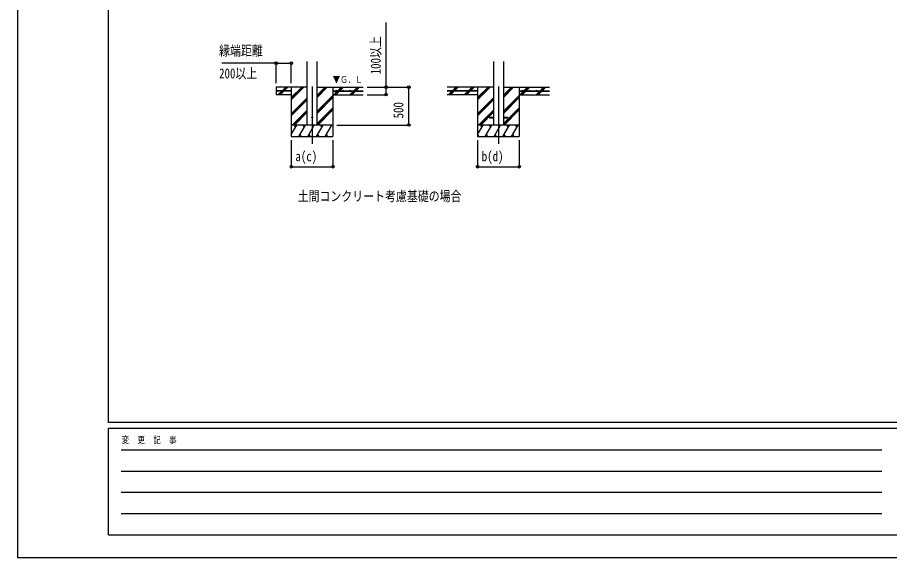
# Model space of a CAD drawing. Units: millimetres, scale not verified. Extents: x -16820 to 16820, y -11880 to 11880.
# Drawn here: x -16820 to -5317, y -11880 to -4759 of the extents above; entities that cross this region are included whole.
import ezdxf
from ezdxf.enums import TextEntityAlignment as Align

# ---------------------------------------------------------------- set-up
doc = ezdxf.new("R2010")
doc.units = ezdxf.units.MM
doc.header["$LTSCALE"] = 50
for name, color, linetype in [('0-2_USER1', 3, 'Continuous'), ('0-3_YKK_12', 2, 'Continuous'), ('0-4_YKK_13', 4, 'Continuous'), ('0-5_YKK_A1', 4, 'Continuous'), ('0-6_YKK_D', 6, 'Continuous'), ('0-7_YKK_ZWAK', 7, 'Continuous')]:
    doc.layers.add(name, color=color, linetype=linetype)
doc.styles.add('ＭＳ ゴシック', font='')
doc.styles.get('ＭＳ ゴシック').set_extended_font_data('MS Gothic')

msp = doc.modelspace()

# ---------------------------------------------------------------- linework, layer by layer
at = {"layer": '0-3_YKK_12'}
for p, q in [((-12932.92, -5667.79), (-12932.92, -6427)), ((-10475.53, -5667.79), (-10475.53, -6427))]:
    msp.add_line(p, q, dxfattribs=at)
at = {"layer": '0-4_YKK_13'}
for p, q in [((-10595.33, -6072.5), (-10595.33, -6081.5)), ((-10595.33, -6072.5), (-10540.53, -6072.5)), ((-10595.33, -6081.5), (-10540.53, -6081.5)), ((-10410.53, -6072.5), (-10355.73, -6072.5)), ((-10410.53, -6081.5), (-10355.73, -6081.5)), ((-10355.73, -6072.5), (-10355.73, -6081.5))]:
    msp.add_line(p, q, dxfattribs=at)
msp.add_circle((-12932.92, -6077), 5, dxfattribs=at)
at = {"layer": '0-5_YKK_A1'}
for p, q in [((-12997.92, -6177), (-12997.92, -5341.65)), ((-12867.92, -6177), (-12867.92, -5341.65)), ((-10540.53, -5340.65), (-10540.53, -6177)), ((-10410.53, -5340.65), (-10410.53, -6177)), ((-12997.92, -5677), (-13407.92, -5677)), ((-13407.92, -5677), (-13407.92, -5777)), ((-13207.92, -5724.5), (-13407.92, -5724.5)), ((-13207.92, -5729.5), (-13407.92, -5729.5)), ((-13380.05, -5775.6), (-13333.96, -5729.5)), ((-13367.31, -5777), (-13319.81, -5729.5)), ((-13353.17, -5777), (-13305.67, -5729.5)), ((-13328.96, -5724.5), (-13281.46, -5677)), ((-13314.81, -5724.5), (-13267.31, -5677)), ((-13300.67, -5724.5), (-13253.17, -5677)), ((-13207.92, -5677), (-13207.92, -6327)), ((-13207.92, -5843.88), (-13041.04, -5677)), ((-13207.92, -5829.74), (-13055.18, -5677)), ((-13207.92, -5815.6), (-13069.32, -5677)), ((-13207.92, -5724.5), (-13207.92, -5729.5)), ((-12867.92, -5812.25), (-12732.67, -5677)), ((-12867.92, -5798.11), (-12746.81, -5677)), ((-12867.92, -5783.96), (-12760.96, -5677)), ((-12867.92, -5677), (-12257.92, -5677)), ((-12657.92, -5677), (-12657.92, -6327)), ((-12657.92, -5724.5), (-12257.92, -5724.5)), ((-12657.92, -5724.5), (-12657.92, -5729.5)), ((-12657.92, -5729.5), (-12257.92, -5729.5)), ((-12648.82, -5777), (-12601.32, -5729.5)), ((-12634.68, -5777), (-12587.18, -5729.5)), ((-12620.54, -5777), (-12573.04, -5729.5)), ((-12596.32, -5724.5), (-12548.82, -5677)), ((-12582.18, -5724.5), (-12534.68, -5677)), ((-12568.04, -5724.5), (-12520.54, -5677)), ((-12436.69, -5777), (-12389.19, -5729.5)), ((-12422.55, -5777), (-12375.05, -5729.5)), ((-12408.41, -5777), (-12360.91, -5729.5)), ((-12384.19, -5724.5), (-12336.69, -5677)), ((-12370.05, -5724.5), (-12322.55, -5677)), ((-12355.91, -5724.5), (-12308.41, -5677)), ((-10540.53, -5677), (-11150.53, -5677)), ((-10750.53, -5724.5), (-11150.53, -5724.5)), ((-10750.53, -5729.5), (-11150.53, -5729.5)), ((-11136.2, -5777), (-11088.7, -5729.5)), ((-11122.06, -5777), (-11074.56, -5729.5)), ((-11107.92, -5777), (-11060.41, -5729.5)), ((-11083.7, -5724.5), (-11036.2, -5677)), ((-11069.56, -5724.5), (-11067.89, -5722.83)), ((-11064.7, -5719.64), (-11022.06, -5677)), ((-11055.41, -5724.5), (-11007.91, -5677)), ((-10922.66, -5775.6), (-10876.57, -5729.5)), ((-10909.93, -5777), (-10862.43, -5729.5)), ((-10895.78, -5777), (-10848.28, -5729.5)), ((-10871.57, -5724.5), (-10824.07, -5677)), ((-10857.42, -5724.5), (-10809.92, -5677)), ((-10843.28, -5724.5), (-10795.78, -5677)), ((-10750.53, -5677), (-10750.53, -6327)), ((-10750.53, -5843.88), (-10583.65, -5677)), ((-10750.53, -5829.74), (-10597.79, -5677)), ((-10750.53, -5815.6), (-10611.93, -5677)), ((-10750.53, -5724.5), (-10750.53, -5729.5)), ((-10410.53, -5812.25), (-10275.28, -5677)), ((-10410.53, -5798.11), (-10289.42, -5677)), ((-10410.53, -5783.96), (-10303.57, -5677)), ((-10410.53, -5677), (-9800.53, -5677)), ((-10200.53, -5677), (-10200.53, -6327)), ((-10200.53, -5724.5), (-9800.53, -5724.5)), ((-10200.53, -5724.5), (-10200.53, -5729.5)), ((-10200.53, -5729.5), (-9800.53, -5729.5)), ((-10191.44, -5777), (-10143.94, -5729.5)), ((-10177.29, -5777), (-10129.79, -5729.5)), ((-10163.15, -5777), (-10115.65, -5729.5)), ((-10138.93, -5724.5), (-10091.43, -5677)), ((-10124.79, -5724.5), (-10077.29, -5677)), ((-10110.65, -5724.5), (-10063.15, -5677)), ((-9979.3, -5777), (-9931.8, -5729.5)), ((-9965.16, -5777), (-9917.66, -5729.5)), ((-9951.02, -5777), (-9903.52, -5729.5)), ((-9926.8, -5724.5), (-9879.3, -5677)), ((-9912.66, -5724.5), (-9865.16, -5677)), ((-9898.52, -5724.5), (-9851.02, -5677)), ((-13207.92, -5777), (-13407.92, -5777)), ((-13207.92, -6027.73), (-12997.92, -5817.73)), ((-13207.92, -6041.87), (-12997.92, -5831.87)), ((-13207.92, -6056.01), (-12997.92, -5846.01)), ((-12867.92, -5996.09), (-12657.92, -5786.1)), ((-12867.92, -6010.24), (-12657.92, -5800.24)), ((-12867.92, -6024.38), (-12657.92, -5814.38)), ((-12657.92, -5777), (-12257.92, -5777)), ((-10750.53, -5777), (-11150.53, -5777)), ((-10750.53, -6027.73), (-10540.53, -5817.73)), ((-10750.53, -6041.87), (-10540.53, -5831.87)), ((-10750.53, -6056.01), (-10540.53, -5846.01)), ((-10410.53, -5996.09), (-10200.53, -5786.1)), ((-10410.53, -6010.24), (-10200.53, -5800.24)), ((-10410.53, -6024.38), (-10200.53, -5814.38)), ((-10200.53, -5777), (-9800.53, -5777)), ((-13195.06, -6177), (-12997.92, -5979.86)), ((-12867.92, -6158.22), (-12657.92, -5948.23)), ((-12867.92, -6172.37), (-12657.92, -5962.37)), ((-12858.41, -6177), (-12657.92, -5976.51)), ((-10737.67, -6177), (-10540.53, -5979.86)), ((-10410.53, -6158.22), (-10200.53, -5948.23)), ((-10410.53, -6172.37), (-10200.53, -5962.37)), ((-10401.02, -6177), (-10200.53, -5976.51)), ((-13180.92, -6177), (-12997.92, -5994)), ((-13166.78, -6177), (-12997.92, -6008.14)), ((-10723.53, -6177), (-10540.53, -5994)), ((-10709.39, -6177), (-10540.53, -6008.14)), ((-12657.92, -6177), (-13207.92, -6177)), ((-13207.92, -6302.45), (-13135.49, -6177)), ((-13150.49, -6202.98), (-13165.49, -6177)), ((-13106.62, -6327), (-13020.02, -6177)), ((-13035.02, -6202.98), (-13050.02, -6177)), ((-12991.15, -6327), (-12904.55, -6177)), ((-12919.55, -6202.98), (-12934.55, -6177)), ((-12875.68, -6327), (-12789.08, -6177)), ((-12804.08, -6202.98), (-12819.08, -6177)), ((-12760.21, -6327), (-12673.61, -6177)), ((-12703.61, -6177), (-12703.61, -6177)), ((-10200.53, -6177), (-10750.53, -6177)), ((-10750.53, -6302.45), (-10678.1, -6177)), ((-10693.1, -6202.98), (-10708.11, -6177)), ((-10649.24, -6327), (-10562.63, -6177)), ((-10577.63, -6202.98), (-10592.63, -6177)), ((-10533.77, -6327), (-10447.16, -6177)), ((-10462.16, -6202.98), (-10477.17, -6177)), ((-10418.3, -6327), (-10331.69, -6177)), ((-10346.69, -6202.98), (-10361.69, -6177)), ((-10302.83, -6327), (-10216.22, -6177)), ((-10231.22, -6202.98), (-10246.22, -6177)), ((-13091.63, -6301.02), (-13076.63, -6327)), ((-12976.16, -6301.02), (-12961.16, -6327)), ((-12860.68, -6301.02), (-12845.69, -6327)), ((-12745.22, -6301.02), (-12730.22, -6327)), ((-10749.71, -6301.02), (-10734.71, -6327)), ((-10634.24, -6301.02), (-10619.24, -6327)), ((-10518.77, -6301.02), (-10503.77, -6327)), ((-10403.3, -6301.02), (-10388.3, -6327)), ((-10287.83, -6301.02), (-10272.83, -6327)), ((-13207.92, -6327), (-12657.92, -6327)), ((-10750.53, -6327), (-10200.53, -6327))]:
    msp.add_line(p, q, dxfattribs=at)
for centre in [(-13342.92, -5722), (-13252.92, -5722), (-12612.92, -5722), (-12522.92, -5722), (-12432.92, -5722), (-12342.92, -5722), (-11065.53, -5722), (-10975.53, -5722), (-10885.53, -5722), (-10795.53, -5722), (-10155.53, -5722), (-10065.53, -5722), (-9975.53, -5722), (-9885.53, -5722)]:
    msp.add_circle(centre, 2.5, dxfattribs=at)
at = {"layer": '0-6_YKK_D'}
for p, q in [((-13407.92, -5361.74), (-14125.73, -5361.74)), ((-13407.92, -5627), (-13407.92, -5360.74)), ((-13407.92, -5361.74), (-13207.92, -5361.74)), ((-13207.92, -5627), (-13207.92, -5360.74)), ((-12207.92, -5677), (-11656.92, -5677)), ((-12207.92, -5677), (-11956.92, -5677)), ((-11657.92, -6177), (-11657.92, -5677)), ((-12207.92, -5777), (-11956.92, -5777)), ((-12607.92, -6177), (-11656.92, -6177)), ((-13207.92, -6377), (-13207.92, -6728)), ((-12657.92, -6377), (-12657.92, -6728)), ((-10750.53, -6377), (-10750.53, -6728)), ((-10200.53, -6377), (-10200.53, -6728)), ((-13207.92, -6727), (-12657.92, -6727)), ((-10750.53, -6727), (-10200.53, -6727))]:
    msp.add_line(p, q, dxfattribs=at)
msp.add_lwpolyline([(-11957.92, -5777), (-11957.92, -5677), (-11957.92, -4824.2)], dxfattribs=at)
for centre in [(-13407.92, -5361.74), (-13207.92, -5361.74), (-11957.92, -5677), (-11657.92, -5677), (-11957.92, -5777), (-11657.92, -6177), (-13207.92, -6727), (-12657.92, -6727), (-10750.53, -6727), (-10200.53, -6727)]:
    msp.add_circle(centre, 17, dxfattribs=at)
at = {"layer": '0-7_YKK_ZWAK'}
for p, q in [((-15619.92, -10100), (-15619.92, 11100)), ((15580.08, -10100), (-15619.92, -10100)), ((-5219.92, -10180), (-15619.92, -10180)), ((-15619.92, -11580), (-15619.92, -10180)), ((-15449.92, -10460), (-5419.92, -10460)), ((-15449.92, -10740), (-5419.92, -10740)), ((-15449.92, -11020), (-5419.92, -11020)), ((-15449.92, -11300), (-5419.92, -11300)), ((-15619.92, -11580), (-5219.92, -11580))]:
    msp.add_line(p, q, dxfattribs=at)
msp.add_lwpolyline([(-16820, -11880), (16820, -11880), (16820, 11880), (-16820, 11880)], close=True, dxfattribs=at)

# ---------------------------------------------------------------- texts
at = {"layer": '0-2_USER1', "style": 'ＭＳ ゴシック', "width": 0.8}
msp.add_text('土間コンクリート考慮基礎の場合', height=132, dxfattribs=at).set_placement((-13123.96, -7220.68), align=Align.BOTTOM_LEFT)
at = {"layer": '0-5_YKK_A1', "style": 'ＭＳ ゴシック', "width": 0.8}
msp.add_text('▼Ｇ．Ｌ', height=87.98, dxfattribs=at).set_placement((-12661.79, -5648.55), align=Align.BOTTOM_LEFT)
at = {"layer": '0-6_YKK_D', "style": 'ＭＳ ゴシック', "width": 0.8}
for s, p in [('100以上', (-11989.92, -5509)), ('500', (-11689.92, -6090.2))]:
    msp.add_text(s, height=132, rotation=90, dxfattribs=at).set_placement(p, align=Align.BOTTOM_LEFT)
for s, p in [('縁端距離', (-14160.72, -5301.74)), ('200以上', (-14160.72, -5601.74)), ('a(c)', (-13153.72, -6695)), ('b(d)', (-10696.33, -6695))]:
    msp.add_text(s, height=132, dxfattribs=at).set_placement(p, align=Align.BOTTOM_LEFT)
at = {"layer": '0-7_YKK_ZWAK', "style": 'ＭＳ ゴシック', "width": 0.8}
msp.add_text('変  更  記  事', height=87.98, dxfattribs=at).set_placement((-15445.24, -10400), align=Align.BOTTOM_LEFT)

doc.saveas('drawing.dxf')
